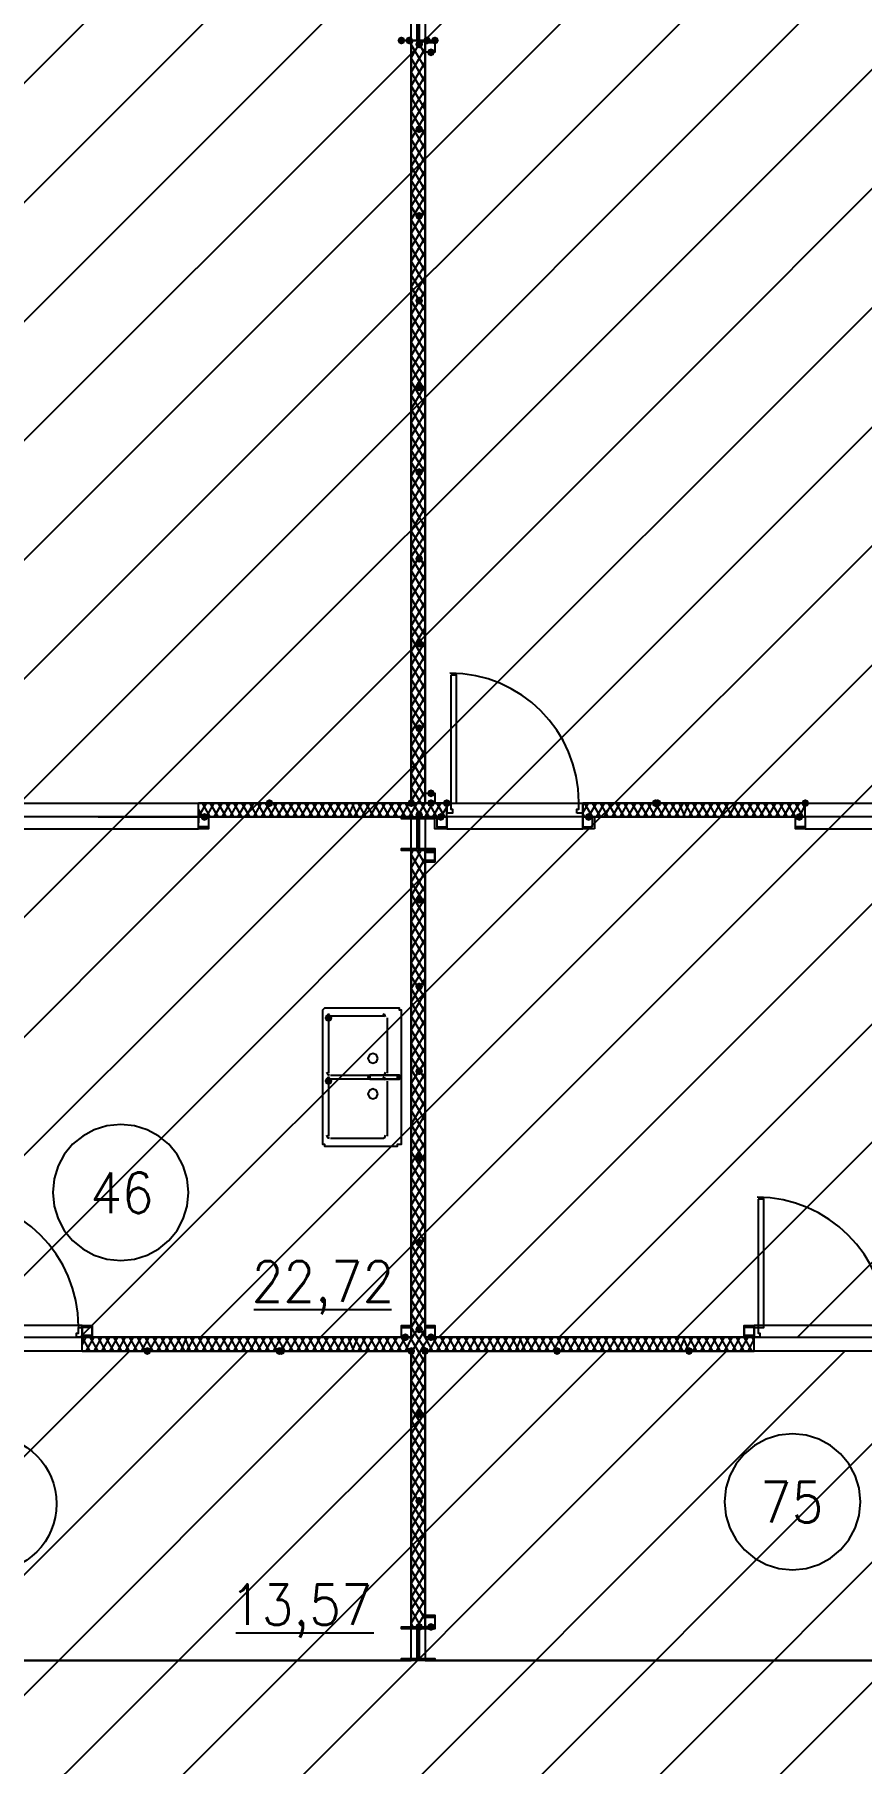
# Model space of a CAD drawing. Header units: millimetres. Extents: x 0 to 420, y 0 to 297.
# Drawn here: x 318.08 to 335.85, y 179.99 to 217.13 of the extents above; entities that cross this region are included whole.
import ezdxf

# ---------------------------------------------------------------- set-up
doc = ezdxf.new("R2010")
doc.units = ezdxf.units.MM
doc.layers.get('0').update_dxf_attribs({"linetype": 'CONTINUOUS'})
doc.styles.get("Standard").update_dxf_attribs({"font": 'STANDARD'})

msp = doc.modelspace()

# ---------------------------------------------------------------- hatches: boundary and pattern name
at = {"true_color": 0x000007}
for points in [[(326.051333, 217.000667), (326.026462, 216.940871), (325.966667, 216.916), (325.906871, 216.940871), (325.882, 217.000667), (325.906871, 217.060462), (325.966667, 217.085333), (326.026462, 217.060463)], [(326.220667, 217.000667), (326.195796, 216.940871), (326.136, 216.916), (326.076204, 216.940871), (326.051333, 217.000667), (326.076204, 217.060462), (326.136, 217.085333), (326.195796, 217.060463)], [(326.432333, 216.916), (326.407462, 216.856204), (326.347667, 216.831333), (326.287871, 216.856204), (326.263, 216.916), (326.287871, 216.975796), (326.347667, 217.000667), (326.407462, 216.975796)], [(326.601667, 217.000667), (326.576796, 216.940871), (326.517, 216.916), (326.457204, 216.940871), (326.432333, 217.000667), (326.457204, 217.060462), (326.517, 217.085333), (326.576796, 217.060463)], [(326.771, 217.000667), (326.746129, 216.940871), (326.686333, 216.916), (326.626537, 216.940871), (326.601667, 217.000667), (326.626537, 217.060462), (326.686333, 217.085333), (326.746129, 217.060463)], [(326.686333, 216.746667), (326.661462, 216.686871), (326.601667, 216.662), (326.541871, 216.686871), (326.517, 216.746667), (326.541871, 216.806462), (326.601667, 216.831333), (326.661462, 216.806463)], [(326.432333, 215.095667), (326.407462, 215.035871), (326.347667, 215.011), (326.287871, 215.035871), (326.263, 215.095667), (326.287871, 215.155462), (326.347667, 215.180333), (326.407462, 215.155463)], [(326.432333, 213.233), (326.407462, 213.173204), (326.347667, 213.148333), (326.287871, 213.173204), (326.263, 213.233), (326.287871, 213.292796), (326.347667, 213.317667), (326.407462, 213.292796)], [(326.432333, 211.412667), (326.407462, 211.352871), (326.347667, 211.328), (326.287871, 211.352871), (326.263, 211.412667), (326.287871, 211.472462), (326.347667, 211.497333), (326.407462, 211.472463)], [(326.432333, 209.55), (326.407462, 209.490204), (326.347667, 209.465333), (326.287871, 209.490204), (326.263, 209.55), (326.287871, 209.609796), (326.347667, 209.634667), (326.407462, 209.609796)], [(326.432333, 207.729667), (326.407462, 207.669871), (326.347667, 207.645), (326.287871, 207.669871), (326.263, 207.729667), (326.287871, 207.789462), (326.347667, 207.814333), (326.407462, 207.789463)], [(326.432333, 205.867), (326.407462, 205.807204), (326.347667, 205.782333), (326.287871, 205.807204), (326.263, 205.867), (326.287871, 205.926796), (326.347667, 205.951667), (326.407462, 205.926796)], [(326.432333, 204.046667), (326.407462, 203.986871), (326.347667, 203.962), (326.287871, 203.986871), (326.263, 204.046667), (326.287871, 204.106462), (326.347667, 204.131333), (326.407462, 204.106463)], [(326.432333, 202.226333), (326.407462, 202.166537), (326.347667, 202.141667), (326.287871, 202.166537), (326.263, 202.226333), (326.287871, 202.286129), (326.347667, 202.311), (326.407462, 202.286129)], [(326.686333, 200.829333), (326.661462, 200.769537), (326.601667, 200.744667), (326.541871, 200.769537), (326.517, 200.829333), (326.541871, 200.889129), (326.601667, 200.914), (326.661462, 200.889129)], [(326.686333, 200.617667), (326.661462, 200.557871), (326.601667, 200.533), (326.541871, 200.557871), (326.517, 200.617667), (326.541871, 200.677462), (326.601667, 200.702333), (326.661462, 200.677463)], [(321.818, 200.321333), (321.793129, 200.261537), (321.733333, 200.236667), (321.673537, 200.261537), (321.648667, 200.321333), (321.673537, 200.381129), (321.733333, 200.406), (321.793129, 200.381129)], [(326.432333, 200.363667), (326.407462, 200.303871), (326.347667, 200.279), (326.287871, 200.303871), (326.263, 200.363667), (326.287871, 200.423462), (326.347667, 200.448333), (326.407462, 200.423463)], [(326.898, 200.321333), (326.873129, 200.261537), (326.813333, 200.236667), (326.753537, 200.261537), (326.728667, 200.321333), (326.753537, 200.381129), (326.813333, 200.406), (326.873129, 200.381129)], [(330.073, 200.321333), (330.048129, 200.261537), (329.988333, 200.236667), (329.928538, 200.261537), (329.903667, 200.321333), (329.928537, 200.381129), (329.988333, 200.406), (330.048129, 200.381129)], [(334.602667, 200.321333), (334.577796, 200.261537), (334.518, 200.236667), (334.458204, 200.261537), (334.433333, 200.321333), (334.458204, 200.381129), (334.518, 200.406), (334.577796, 200.381129)], [(326.432333, 198.543333), (326.407462, 198.483537), (326.347667, 198.458667), (326.287871, 198.483537), (326.263, 198.543333), (326.287871, 198.603129), (326.347667, 198.628), (326.407462, 198.603129)], [(326.432333, 196.680667), (326.407462, 196.620871), (326.347667, 196.596), (326.287871, 196.620871), (326.263, 196.680667), (326.287871, 196.740462), (326.347667, 196.765333), (326.407462, 196.740463)], [(324.485, 196.003333), (324.460129, 195.943537), (324.400333, 195.918667), (324.340537, 195.943537), (324.315667, 196.003333), (324.340537, 196.063129), (324.400333, 196.088), (324.460129, 196.063129)], [(324.485, 194.648667), (324.460129, 194.588871), (324.400333, 194.564), (324.340537, 194.588871), (324.315667, 194.648667), (324.340537, 194.708462), (324.400333, 194.733333), (324.460129, 194.708463)], [(326.432333, 194.860333), (326.407462, 194.800537), (326.347667, 194.775667), (326.287871, 194.800537), (326.263, 194.860333), (326.287871, 194.920129), (326.347667, 194.945), (326.407462, 194.920129)], [(326.432333, 192.997667), (326.407462, 192.937871), (326.347667, 192.913), (326.287871, 192.937871), (326.263, 192.997667), (326.287871, 193.057462), (326.347667, 193.082333), (326.407462, 193.057463)], [(326.432333, 191.177333), (326.407462, 191.117537), (326.347667, 191.092667), (326.287871, 191.117537), (326.263, 191.177333), (326.287871, 191.237129), (326.347667, 191.262), (326.407462, 191.237129)], [(326.432333, 189.314667), (326.407462, 189.254871), (326.347667, 189.23), (326.287871, 189.254871), (326.263, 189.314667), (326.287871, 189.374462), (326.347667, 189.399333), (326.407462, 189.374463)], [(326.136, 189.145333), (326.111129, 189.085537), (326.051333, 189.060667), (325.991537, 189.085537), (325.966667, 189.145333), (325.991537, 189.205129), (326.051333, 189.23), (326.111129, 189.205129)], [(326.686333, 189.145333), (326.661462, 189.085537), (326.601667, 189.060667), (326.541871, 189.085537), (326.517, 189.145333), (326.541871, 189.205129), (326.601667, 189.23), (326.661462, 189.205129)], [(326.432333, 187.494333), (326.407462, 187.434537), (326.347667, 187.409667), (326.287871, 187.434537), (326.263, 187.494333), (326.287871, 187.554129), (326.347667, 187.579), (326.407462, 187.554129)], [(326.432333, 185.631667), (326.407462, 185.571871), (326.347667, 185.547), (326.287871, 185.571871), (326.263, 185.631667), (326.287871, 185.691462), (326.347667, 185.716333), (326.407462, 185.691463)], [(326.432333, 182.922333), (326.407462, 182.862537), (326.347667, 182.837667), (326.287871, 182.862537), (326.263, 182.922333), (326.287871, 182.982129), (326.347667, 183.007), (326.407462, 182.982129)], [(326.686333, 182.922333), (326.661462, 182.862537), (326.601667, 182.837667), (326.541871, 182.862537), (326.517, 182.922333), (326.541871, 182.982129), (326.601667, 183.007), (326.661462, 182.982129)]]:
    msp.add_hatch(color=0, dxfattribs=at).paths.add_polyline_path(points, flags=0)
h = msp.add_hatch(color=0, dxfattribs=at)
h.paths.add_polyline_path([(321.606333, 200.617667), (326.178333, 200.617667)], flags=0)
h.paths.add_polyline_path([(326.178333, 200.617667), (321.606333, 200.617667)], flags=0)
at = {"true_color": 0x0000fe}
for points in [[(323.215, 200.617667), (323.190129, 200.557871), (323.130333, 200.533), (323.070538, 200.557871), (323.045667, 200.617667), (323.070537, 200.677462), (323.130333, 200.702333), (323.190129, 200.677463)], [(326.263, 200.617667), (326.238129, 200.557871), (326.178333, 200.533), (326.118538, 200.557871), (326.093667, 200.617667), (326.118537, 200.677462), (326.178333, 200.702333), (326.238129, 200.677463)], [(326.263, 200.617667), (326.238129, 200.557871), (326.178333, 200.533), (326.118538, 200.557871), (326.093667, 200.617667), (326.118537, 200.677462), (326.178333, 200.702333), (326.238129, 200.677463)], [(326.263, 200.617667), (326.238129, 200.557871), (326.178333, 200.533), (326.118538, 200.557871), (326.093667, 200.617667), (326.118537, 200.677462), (326.178333, 200.702333), (326.238129, 200.677463)], [(327.025, 200.617667), (327.000129, 200.557871), (326.940333, 200.533), (326.880538, 200.557871), (326.855667, 200.617667), (326.880537, 200.677462), (326.940333, 200.702333), (327.000129, 200.677463)], [(331.512333, 200.617667), (331.487462, 200.557871), (331.427667, 200.533), (331.367871, 200.557871), (331.343, 200.617667), (331.367871, 200.677462), (331.427667, 200.702333), (331.487462, 200.677463)], [(331.554667, 200.617667), (331.529796, 200.557871), (331.47, 200.533), (331.410204, 200.557871), (331.385333, 200.617667), (331.410204, 200.677462), (331.47, 200.702333), (331.529796, 200.677463)], [(334.729667, 200.617667), (334.704796, 200.557871), (334.645, 200.533), (334.585204, 200.557871), (334.560333, 200.617667), (334.585204, 200.677462), (334.645, 200.702333), (334.704796, 200.677463)], [(320.590333, 188.849), (320.565462, 188.789204), (320.505667, 188.764333), (320.445871, 188.789204), (320.421, 188.849), (320.445871, 188.908796), (320.505667, 188.933667), (320.565462, 188.908796)], [(323.426667, 188.849), (323.401796, 188.789204), (323.342, 188.764333), (323.282204, 188.789204), (323.257333, 188.849), (323.282204, 188.908796), (323.342, 188.933667), (323.401796, 188.908796)], [(323.469, 188.849), (323.444129, 188.789204), (323.384333, 188.764333), (323.324537, 188.789204), (323.299667, 188.849), (323.324537, 188.908796), (323.384333, 188.933667), (323.444129, 188.908796)], [(326.263, 188.849), (326.238129, 188.789204), (326.178333, 188.764333), (326.118538, 188.789204), (326.093667, 188.849), (326.118537, 188.908796), (326.178333, 188.933667), (326.238129, 188.908796)], [(326.559333, 188.849), (326.534462, 188.789204), (326.474667, 188.764333), (326.414871, 188.789204), (326.39, 188.849), (326.414871, 188.908796), (326.474667, 188.933667), (326.534462, 188.908796)], [(326.559333, 188.849), (326.534462, 188.789204), (326.474667, 188.764333), (326.414871, 188.789204), (326.39, 188.849), (326.414871, 188.908796), (326.474667, 188.933667), (326.534462, 188.908796)], [(329.395667, 188.849), (329.370796, 188.789204), (329.311, 188.764333), (329.251204, 188.789204), (329.226333, 188.849), (329.251204, 188.908796), (329.311, 188.933667), (329.370796, 188.908796)], [(329.395667, 188.849), (329.370796, 188.789204), (329.311, 188.764333), (329.251204, 188.789204), (329.226333, 188.849), (329.251204, 188.908796), (329.311, 188.933667), (329.370796, 188.908796)], [(332.232, 188.849), (332.207129, 188.789204), (332.147333, 188.764333), (332.087538, 188.789204), (332.062667, 188.849), (332.087537, 188.908796), (332.147333, 188.933667), (332.207129, 188.908796)]]:
    msp.add_hatch(color=0, dxfattribs=at).paths.add_polyline_path(points, flags=0)
at = {"true_color": 0x000007}
h = msp.add_hatch(color=0, dxfattribs=at)
h.paths.add_polyline_path([(326.178333, 200.617667), (326.940333, 200.617667)], flags=0)
h.paths.add_polyline_path([(326.940333, 200.617667), (326.178333, 200.617667)], flags=0)
h = msp.add_hatch(color=0, dxfattribs=at)
h.paths.add_polyline_path([(329.861333, 200.617667), (334.645, 200.617667)], flags=0)
h.paths.add_polyline_path([(334.645, 200.617667), (329.861333, 200.617667)], flags=0)
h = msp.add_hatch(color=0, dxfattribs=at)
h.paths.add_polyline_path([(319.108667, 188.849), (326.178333, 188.849)], flags=0)
h.paths.add_polyline_path([(326.178333, 188.849), (319.108667, 188.849)], flags=0)
h = msp.add_hatch(color=0, dxfattribs=at)
h.paths.add_polyline_path([(326.474667, 188.849), (333.544333, 188.849)], flags=0)
h.paths.add_polyline_path([(333.544333, 188.849), (326.474667, 188.849)], flags=0)

# ---------------------------------------------------------------- linework, layer by layer
at = {"color": 0, "true_color": 0x000006}
for points in [[(290.914667, 189.145333), (336.846334, 235.076999)], [(293.454667, 189.145333), (339.428667, 235.076999)], [(296.037, 189.145333), (341.968667, 235.076999)], [(298.577, 189.145333), (344.551, 235.076999)], [(301.159334, 189.145333), (347.091, 235.076999)], [(303.699334, 189.145333), (349.673334, 235.076999)], [(306.281667, 189.145333), (352.213334, 235.076999)], [(308.821667, 189.145333), (354.795667, 235.076999)], [(311.404, 189.145333), (357.335667, 235.076999)], [(313.944, 189.145333), (359.918, 235.076999)], [(316.526334, 189.145333), (362.458, 235.076999)], [(319.066334, 189.145333), (365.040334, 235.076999)], [(321.648667, 189.145333), (367.580334, 235.076999)], [(324.231, 189.145333), (370.162667, 235.076999)], [(326.771, 189.145333), (372.702667, 235.076999)], [(329.353334, 189.145333), (375.285, 235.076999)], [(331.893334, 189.145333), (377.825, 235.076999)], [(334.475667, 189.145333), (380.407333, 235.076999)]]:
    msp.add_lwpolyline(points, dxfattribs=at)
at = {"color": 0, "true_color": 0x000007}
for points in [[(309.075667, 200.617667), (326.178333, 200.617667), (326.178333, 235.077), (309.075667, 235.077)], [(343.577333, 200.617667), (343.577333, 235.077), (326.474667, 235.077), (326.474667, 200.617667)], [(326.686333, 217.000667), (325.966667, 217.000667), (326.305333, 217.000667), (326.305333, 217.678), (325.966667, 217.678), (325.966667, 217.720333), (326.686333, 217.720333), (326.686333, 217.678), (326.347667, 217.678), (326.347667, 217.000667)], [(326.686333, 216.746667), (326.474667, 216.746667), (326.474667, 216.958333), (326.686333, 216.958333), (326.686333, 216.746667), (326.474667, 216.746667), (326.474667, 217.000667), (326.686333, 217.000667)], [(327.025, 203.369333), (327.025, 200.617667), (327.152, 200.617667), (327.152, 203.369333)], [(321.606333, 200.617667), (326.178333, 200.617667)], [(326.178333, 200.617667), (321.606333, 200.617667)], [(321.606333, 200.617667), (326.178333, 200.617667), (321.606333, 200.617667), (326.178333, 200.617667)], [(326.178333, 200.617667), (326.940333, 200.617667)], [(326.940333, 200.617667), (326.178333, 200.617667)], [(326.940333, 200.617667), (326.178333, 200.617667)], [(326.940333, 200.617667), (326.178333, 200.617667)], [(326.686333, 200.617667), (326.474667, 200.617667), (326.474667, 200.829333), (326.686333, 200.829333), (326.686333, 200.617667), (326.474667, 200.617667), (326.474667, 200.829333), (326.686333, 200.829333)], [(326.940333, 200.406), (326.940333, 200.617667), (327.025, 200.617667), (327.025, 200.490667), (327.067333, 200.490667), (327.067333, 200.406)], [(326.940333, 200.617667), (326.940333, 200.406)], [(329.734333, 200.406), (329.734333, 200.490667), (329.776667, 200.490667), (329.776667, 200.617667), (329.861333, 200.617667), (329.861333, 200.406)], [(329.861333, 200.617667), (334.645, 200.617667)], [(334.645, 200.617667), (329.861333, 200.617667)], [(329.861333, 200.617667), (329.861333, 200.406)], [(329.861333, 200.617667), (334.645, 200.617667), (329.861333, 200.617667), (334.645, 200.617667)], [(326.178333, 189.145333), (326.178333, 200.321333), (309.075667, 200.321333), (309.075667, 189.145333)], [(326.686333, 199.601667), (325.966667, 199.601667), (325.966667, 199.644), (326.305333, 199.644), (326.305333, 200.279), (325.966667, 200.279), (325.966667, 200.321333), (326.686333, 200.321333), (326.686333, 200.279), (326.347667, 200.279), (326.347667, 199.644), (326.686333, 199.644)], [(326.474667, 200.321333), (326.474667, 189.145333), (343.577333, 189.145333), (343.577333, 200.321333)], [(326.940333, 200.067333), (326.686333, 200.067333), (326.686333, 200.321333), (326.940333, 200.321333)], [(326.940333, 200.109667), (326.940333, 200.321333), (326.728667, 200.321333), (326.728667, 200.109667)], [(330.115333, 200.067333), (329.861333, 200.067333), (329.861333, 200.321333), (330.115333, 200.321333)], [(330.073, 200.109667), (330.073, 200.321333), (329.861333, 200.321333), (329.861333, 200.109667)], [(334.433333, 200.321333), (334.645, 200.321333), (334.645, 200.109667), (334.433333, 200.109667), (334.433333, 200.321333), (334.645, 200.321333), (334.645, 200.067333), (334.433333, 200.067333)], [(326.686333, 199.347667), (326.474667, 199.347667), (326.474667, 199.601667), (326.686333, 199.601667)], [(326.686333, 199.39), (326.686333, 199.559333), (326.474667, 199.559333), (326.474667, 199.39)], [(324.273333, 196.130333), (324.273333, 193.336333), (324.273333, 193.294), (324.315667, 193.294), (324.315667, 193.251667), (325.882, 193.251667), (325.882, 193.294), (325.924333, 193.294), (325.966667, 193.294), (325.966667, 193.336333), (325.966667, 196.130333), (325.966667, 196.172667), (325.924333, 196.172667), (325.924333, 196.215), (325.882, 196.215), (324.315667, 196.215), (324.273333, 196.172667)], [(325.458667, 195.1355), (325.427673, 195.21034), (325.352833, 195.241333), (325.277993, 195.21034), (325.247, 195.1355), (325.277993, 195.06066), (325.352833, 195.029667), (325.427673, 195.06066)], [(325.289333, 194.775667), (325.289333, 194.733333), (325.247, 194.733333), (325.289333, 194.733333), (325.289333, 194.691), (325.882, 194.691), (325.882, 194.733333), (325.882, 194.775667)], [(325.628, 194.775667), (325.712667, 194.775667)], [(325.628, 194.691), (325.712667, 194.691)], [(325.712667, 194.775667), (325.882, 194.775667), (325.882, 194.733333), (325.882, 194.691), (325.712667, 194.691), (325.924333, 194.691), (325.924333, 194.775667)], [(325.458667, 194.3735), (325.427673, 194.44834), (325.352833, 194.479333), (325.277993, 194.44834), (325.247, 194.3735), (325.277993, 194.29866), (325.352833, 194.267667), (325.427673, 194.29866)], [(333.629, 192.108667), (333.629, 189.357), (333.756, 189.357), (333.756, 192.108667)], [(319.320333, 189.145333), (319.108667, 189.145333), (319.108667, 189.399333), (319.320333, 189.399333)], [(326.178333, 189.145333), (325.966667, 189.145333), (325.966667, 189.357), (326.178333, 189.357), (326.178333, 189.145333), (325.966667, 189.145333), (325.966667, 189.399333), (326.178333, 189.399333)], [(326.686333, 189.145333), (326.474667, 189.145333), (326.474667, 189.357), (326.686333, 189.357), (326.686333, 189.145333), (326.474667, 189.145333), (326.474667, 189.399333), (326.686333, 189.399333)], [(333.544333, 189.145333), (333.332667, 189.145333), (333.332667, 189.399333), (333.544333, 189.399333)], [(318.981667, 189.145333), (318.981667, 189.23), (319.024, 189.23), (319.024, 189.357), (319.108667, 189.357), (319.108667, 189.145333)], [(319.320333, 189.187667), (319.320333, 189.357), (319.108667, 189.357), (319.108667, 189.187667)], [(333.544333, 189.187667), (333.544333, 189.357), (333.332667, 189.357), (333.332667, 189.187667)], [(333.544333, 189.145333), (333.544333, 189.357), (333.629, 189.357), (333.629, 189.23), (333.671333, 189.23), (333.671333, 189.145333)], [(319.108667, 188.849), (326.178333, 188.849)], [(326.178333, 188.849), (319.108667, 188.849)], [(319.108667, 188.849), (326.178333, 188.849), (319.108667, 188.849), (326.178333, 188.849)], [(326.474667, 188.849), (333.544333, 188.849)], [(333.544333, 188.849), (326.474667, 188.849)], [(333.544333, 188.849), (326.474667, 188.849)], [(333.544333, 188.849), (326.474667, 188.849)], [(326.686333, 182.922333), (326.474667, 182.922333), (326.474667, 183.134), (326.686333, 183.134), (326.686333, 182.922333), (326.474667, 182.922333), (326.474667, 183.176333), (326.686333, 183.176333)], [(326.686333, 182.202667), (325.966667, 182.202667), (325.966667, 182.245), (326.305333, 182.245), (326.305333, 182.88), (325.966667, 182.88), (325.966667, 182.922333), (326.686333, 182.922333), (326.686333, 182.88), (326.347667, 182.88), (326.347667, 182.245), (326.686333, 182.245)]]:
    msp.add_lwpolyline(points, close=True, dxfattribs=at)
for points in [[(326.347667, 217.000667), (326.347667, 217.720333)], [(326.178333, 216.916), (326.220667, 217.000667)], [(326.178333, 216.619667), (326.39, 217.000667)], [(326.474667, 200.617667), (326.474667, 217.000667), (326.178333, 217.000667), (326.178333, 200.617667)], [(326.474667, 216.408), (326.178333, 216.916)], [(326.474667, 216.704333), (326.305333, 217.000667)], [(326.601667, 216.958333), (326.601667, 217.000667)], [(326.178333, 216.323333), (326.474667, 216.831333)], [(326.474667, 216.111667), (326.178333, 216.619667)], [(326.178333, 216.027), (326.474667, 216.535)], [(326.474667, 215.815333), (326.178333, 216.323333)], [(326.178333, 215.730667), (326.474667, 216.238667)], [(326.474667, 215.519), (326.178333, 216.027)], [(326.178333, 215.476667), (326.474667, 215.942333)], [(326.474667, 215.265), (326.178333, 215.773)], [(326.178333, 215.180333), (326.474667, 215.688333)], [(326.474667, 214.968667), (326.178333, 215.476667)], [(326.178333, 214.884), (326.474667, 215.392)], [(326.474667, 214.672333), (326.178333, 215.180333)], [(326.178333, 214.587667), (326.474667, 215.095667)], [(326.474667, 214.376), (326.178333, 214.884)], [(326.178333, 214.291333), (326.474667, 214.799333)], [(326.474667, 214.079667), (326.178333, 214.587667)], [(326.178333, 213.995), (326.474667, 214.503)], [(326.474667, 213.783333), (326.178333, 214.291333)], [(326.178333, 213.698667), (326.474667, 214.206667)], [(326.474667, 213.529333), (326.178333, 213.995)], [(326.178333, 213.444667), (326.474667, 213.910333)], [(326.474667, 213.233), (326.178333, 213.741)], [(326.178333, 213.148333), (326.474667, 213.656333)], [(326.474667, 212.936667), (326.178333, 213.444667)], [(326.178333, 212.852), (326.474667, 213.36)], [(326.474667, 212.640333), (326.178333, 213.148333)], [(326.178333, 212.555667), (326.474667, 213.063667)], [(326.474667, 212.344), (326.178333, 212.852)], [(326.178333, 212.259333), (326.474667, 212.767333)], [(326.474667, 212.047667), (326.178333, 212.555667)], [(326.178333, 211.963), (326.474667, 212.471)], [(326.474667, 211.751333), (326.178333, 212.259333)], [(326.178333, 211.709), (326.474667, 212.174667)], [(326.474667, 211.497333), (326.178333, 211.963)], [(326.178333, 211.412667), (326.474667, 211.920667)], [(326.474667, 211.201), (326.178333, 211.709)], [(326.178333, 211.116333), (326.474667, 211.624333)], [(326.474667, 210.904667), (326.178333, 211.412667)], [(326.178333, 210.82), (326.474667, 211.328)], [(326.474667, 210.608333), (326.178333, 211.116333)], [(326.178333, 210.523667), (326.474667, 211.031667)], [(326.474667, 210.312), (326.178333, 210.82)], [(326.178333, 210.227333), (326.474667, 210.735333)], [(326.474667, 210.015667), (326.178333, 210.523667)], [(326.178333, 209.931), (326.474667, 210.439)], [(326.474667, 209.761667), (326.178333, 210.227333)], [(326.178333, 209.677), (326.474667, 210.142667)], [(326.474667, 209.465333), (326.178333, 209.973333)], [(326.178333, 209.380667), (326.474667, 209.888667)], [(326.474667, 209.169), (326.178333, 209.677)], [(326.178333, 209.084333), (326.474667, 209.592333)], [(326.474667, 208.872667), (326.178333, 209.380667)], [(326.178333, 208.788), (326.474667, 209.296)], [(326.474667, 208.576333), (326.178333, 209.084333)], [(326.178333, 208.491667), (326.474667, 208.999667)], [(326.474667, 208.28), (326.178333, 208.788)], [(326.178333, 208.195333), (326.474667, 208.703333)], [(326.474667, 207.983667), (326.178333, 208.491667)], [(326.178333, 207.941333), (326.474667, 208.407)], [(326.474667, 207.729667), (326.178333, 208.195333)], [(326.178333, 207.645), (326.474667, 208.153)], [(326.474667, 207.433333), (326.178333, 207.941333)], [(326.178333, 207.348667), (326.474667, 207.856667)], [(326.474667, 207.137), (326.178333, 207.645)], [(326.178333, 207.052333), (326.474667, 207.560333)], [(326.474667, 206.840667), (326.178333, 207.348667)], [(326.178333, 206.756), (326.474667, 207.264)], [(326.474667, 206.544333), (326.178333, 207.052333)], [(326.178333, 206.459667), (326.474667, 206.967667)], [(326.474667, 206.248), (326.178333, 206.756)], [(326.178333, 206.163333), (326.474667, 206.671333)], [(326.474667, 205.994), (326.178333, 206.459667)], [(326.178333, 205.909333), (326.474667, 206.375)], [(326.474667, 205.697667), (326.178333, 206.205667)], [(326.178333, 205.613), (326.474667, 206.121)], [(326.474667, 205.401333), (326.178333, 205.909333)], [(326.178333, 205.316667), (326.474667, 205.824667)], [(326.474667, 205.105), (326.178333, 205.613)], [(326.178333, 205.020333), (326.474667, 205.528333)], [(326.474667, 204.808667), (326.178333, 205.316667)], [(326.178333, 204.724), (326.474667, 205.232)], [(326.474667, 204.512333), (326.178333, 205.020333)], [(326.178333, 204.427667), (326.474667, 204.935667)], [(326.474667, 204.216), (326.178333, 204.724)], [(326.178333, 204.173667), (326.474667, 204.639333)], [(326.474667, 203.962), (326.178333, 204.427667)], [(326.178333, 203.877333), (326.474667, 204.385333)], [(326.474667, 203.665667), (326.178333, 204.173667)], [(326.178333, 203.581), (326.474667, 204.089)], [(326.474667, 203.369333), (326.178333, 203.877333)], [(326.178333, 203.284667), (326.474667, 203.792667)], [(326.474667, 203.073), (326.178333, 203.581)], [(326.178333, 202.988333), (326.474667, 203.496333)], [(326.474667, 202.776667), (326.178333, 203.284667)], [(326.178333, 202.692), (326.474667, 203.2)], [(329.776667, 200.638833), (329.762351, 200.922342), (329.720333, 201.19766), (329.652007, 201.463395), (329.558766, 201.718151), (329.442004, 201.960537), (329.303114, 202.189157), (329.143491, 202.402619), (328.964528, 202.599528), (328.767619, 202.778491), (328.554157, 202.938114), (328.325537, 203.077004), (328.083151, 203.193766), (327.828395, 203.287007), (327.56266, 203.355333), (327.287342, 203.397351), (327.003833, 203.411667)], [(326.474667, 202.480333), (326.178333, 202.988333)], [(326.178333, 202.395667), (326.474667, 202.903667)], [(326.474667, 202.226333), (326.178333, 202.692)], [(326.178333, 202.141667), (326.474667, 202.607333)], [(326.474667, 201.93), (326.178333, 202.438)], [(326.178333, 201.845333), (326.474667, 202.353333)], [(326.474667, 201.633667), (326.178333, 202.141667)], [(326.178333, 201.549), (326.474667, 202.057)], [(326.474667, 201.337333), (326.178333, 201.845333)], [(326.178333, 201.252667), (326.474667, 201.760667)], [(326.474667, 201.041), (326.178333, 201.549)], [(326.178333, 200.956333), (326.474667, 201.464333)], [(326.474667, 200.744667), (326.178333, 201.252667)], [(326.178333, 200.66), (326.474667, 201.168)], [(326.39, 200.617667), (326.178333, 200.956333)], [(321.606333, 200.575333), (321.606333, 200.617667)], [(321.606333, 200.321333), (321.775667, 200.617667)], [(321.606333, 200.617667), (326.178333, 200.617667), (321.606333, 200.617667), (326.178333, 200.617667)], [(321.606333, 200.321333), (321.606333, 200.617667)], [(321.606333, 200.321333), (321.606333, 200.617667)], [(326.178333, 200.617667), (321.606333, 200.617667)], [(321.860333, 200.321333), (321.691, 200.617667)], [(321.775667, 200.321333), (321.945, 200.617667)], [(322.029667, 200.321333), (321.860333, 200.617667)], [(321.945, 200.321333), (322.114333, 200.617667)], [(322.199, 200.321333), (322.029667, 200.617667)], [(322.114333, 200.321333), (322.283667, 200.617667)], [(322.368333, 200.321333), (322.199, 200.617667)], [(322.283667, 200.321333), (322.453, 200.617667)], [(322.537667, 200.321333), (322.368333, 200.617667)], [(322.453, 200.321333), (322.622333, 200.617667)], [(322.707, 200.321333), (322.537667, 200.617667)], [(322.622333, 200.321333), (322.791667, 200.617667)], [(322.876333, 200.321333), (322.707, 200.617667)], [(322.791667, 200.321333), (322.961, 200.617667)], [(323.045667, 200.321333), (322.876333, 200.617667)], [(322.961, 200.321333), (323.130333, 200.617667)], [(323.215, 200.321333), (323.045667, 200.617667)], [(323.130333, 200.321333), (323.299667, 200.617667)], [(323.384333, 200.321333), (323.215, 200.617667)], [(323.299667, 200.321333), (323.469, 200.617667)], [(323.553667, 200.321333), (323.384333, 200.617667)], [(323.469, 200.321333), (323.638333, 200.617667)], [(323.723, 200.321333), (323.553667, 200.617667)], [(323.638333, 200.321333), (323.807667, 200.617667)], [(323.892333, 200.321333), (323.723, 200.617667)], [(323.807667, 200.321333), (323.977, 200.617667)], [(324.061667, 200.321333), (323.892333, 200.617667)], [(323.977, 200.321333), (324.146333, 200.617667)], [(324.231, 200.321333), (324.061667, 200.617667)], [(324.146333, 200.321333), (324.315667, 200.617667)], [(324.400333, 200.321333), (324.231, 200.617667)], [(324.315667, 200.321333), (324.485, 200.617667)], [(324.569667, 200.321333), (324.400333, 200.617667)], [(324.485, 200.321333), (324.654333, 200.617667)], [(324.739, 200.321333), (324.569667, 200.617667)], [(324.654333, 200.321333), (324.823667, 200.617667)], [(324.908333, 200.321333), (324.739, 200.617667)], [(324.823667, 200.321333), (324.950667, 200.617667)], [(325.035333, 200.321333), (324.908333, 200.617667)], [(324.950667, 200.321333), (325.12, 200.617667)], [(325.204667, 200.321333), (325.035333, 200.617667)], [(325.12, 200.321333), (325.289333, 200.617667)], [(325.374, 200.321333), (325.204667, 200.617667)], [(325.289333, 200.321333), (325.458667, 200.617667)], [(325.543333, 200.321333), (325.374, 200.617667)], [(325.458667, 200.321333), (325.628, 200.617667)], [(325.712667, 200.321333), (325.543333, 200.617667)], [(325.628, 200.321333), (325.797333, 200.617667)], [(325.882, 200.321333), (325.712667, 200.617667)], [(325.797333, 200.321333), (325.966667, 200.617667)], [(326.051333, 200.321333), (325.882, 200.617667)], [(325.966667, 200.321333), (326.136, 200.617667)], [(326.220667, 200.321333), (326.051333, 200.617667)], [(326.136, 200.321333), (326.305333, 200.617667)], [(326.220667, 200.617667), (326.178333, 200.66)], [(326.940333, 200.617667), (326.178333, 200.617667), (326.940333, 200.617667), (326.178333, 200.617667)], [(326.39, 200.321333), (326.220667, 200.617667)], [(326.305333, 200.617667), (326.474667, 200.871667)], [(326.305333, 200.321333), (326.474667, 200.617667)], [(326.559333, 200.321333), (326.39, 200.617667)], [(326.474667, 200.321333), (326.644, 200.617667)], [(326.940333, 200.617667), (326.474667, 200.617667)], [(326.728667, 200.321333), (326.559333, 200.617667)], [(326.644, 200.321333), (326.813333, 200.617667)], [(326.898, 200.321333), (326.728667, 200.617667)], [(326.940333, 200.533), (326.898, 200.617667)], [(326.940333, 200.321333), (326.940333, 200.406), (326.940333, 200.617667)], [(329.861333, 200.406), (329.988333, 200.617667)], [(329.861333, 200.617667), (334.645, 200.617667), (329.861333, 200.617667), (334.645, 200.617667)], [(329.861333, 200.321333), (329.861333, 200.406), (329.861333, 200.617667)], [(334.645, 200.617667), (329.861333, 200.617667)], [(330.073, 200.321333), (329.903667, 200.617667)], [(329.988333, 200.321333), (330.157667, 200.617667)], [(330.242333, 200.321333), (330.073, 200.617667)], [(330.157667, 200.321333), (330.327, 200.617667)], [(330.411667, 200.321333), (330.242333, 200.617667)], [(330.327, 200.321333), (330.496333, 200.617667)], [(330.581, 200.321333), (330.411667, 200.617667)], [(330.496333, 200.321333), (330.665667, 200.617667)], [(330.750333, 200.321333), (330.581, 200.617667)], [(330.665667, 200.321333), (330.835, 200.617667)], [(330.919667, 200.321333), (330.750333, 200.617667)], [(330.835, 200.321333), (331.004333, 200.617667)], [(331.089, 200.321333), (330.919667, 200.617667)], [(331.004333, 200.321333), (331.173667, 200.617667)], [(331.258333, 200.321333), (331.089, 200.617667)], [(331.173667, 200.321333), (331.343, 200.617667)], [(331.427667, 200.321333), (331.258333, 200.617667)], [(331.343, 200.321333), (331.512333, 200.617667)], [(331.597, 200.321333), (331.427667, 200.617667)], [(331.512333, 200.321333), (331.681667, 200.617667)], [(331.766333, 200.321333), (331.597, 200.617667)], [(331.681667, 200.321333), (331.851, 200.617667)], [(331.935667, 200.321333), (331.766333, 200.617667)], [(331.851, 200.321333), (332.020333, 200.617667)], [(332.062667, 200.321333), (331.935667, 200.617667)], [(332.020333, 200.321333), (332.147333, 200.617667)], [(332.232, 200.321333), (332.062667, 200.617667)], [(332.147333, 200.321333), (332.316667, 200.617667)], [(332.401333, 200.321333), (332.232, 200.617667)], [(332.316667, 200.321333), (332.486, 200.617667)], [(332.570667, 200.321333), (332.401333, 200.617667)], [(332.486, 200.321333), (332.655333, 200.617667)], [(332.74, 200.321333), (332.570667, 200.617667)], [(332.655333, 200.321333), (332.824667, 200.617667)], [(332.909333, 200.321333), (332.74, 200.617667)], [(332.824667, 200.321333), (332.994, 200.617667)], [(333.078667, 200.321333), (332.909333, 200.617667)], [(332.994, 200.321333), (333.163333, 200.617667)], [(333.248, 200.321333), (333.078667, 200.617667)], [(333.163333, 200.321333), (333.332667, 200.617667)], [(333.417333, 200.321333), (333.248, 200.617667)], [(333.332667, 200.321333), (333.502, 200.617667)], [(333.586667, 200.321333), (333.417333, 200.617667)], [(333.502, 200.321333), (333.671333, 200.617667)], [(333.756, 200.321333), (333.586667, 200.617667)], [(333.671333, 200.321333), (333.840667, 200.617667)], [(333.925333, 200.321333), (333.756, 200.617667)], [(333.840667, 200.321333), (334.01, 200.617667)], [(334.094667, 200.321333), (333.925333, 200.617667)], [(334.01, 200.321333), (334.179333, 200.617667)], [(334.264, 200.321333), (334.094667, 200.617667)], [(334.179333, 200.321333), (334.348667, 200.617667)], [(334.433333, 200.321333), (334.264, 200.617667)], [(334.348667, 200.321333), (334.518, 200.617667)], [(334.602667, 200.321333), (334.433333, 200.617667)], [(334.518, 200.321333), (334.645, 200.575333)], [(334.645, 200.490667), (334.602667, 200.617667)], [(334.645, 200.321333), (334.645, 200.617667)], [(334.645, 200.321333), (334.645, 200.617667)], [(319.447333, 200.321333), (317.246, 200.321333), (317.246, 200.194333)], [(317.246, 200.194333), (317.246, 200.067333), (319.447333, 200.067333)], [(319.447333, 200.321333), (321.606333, 200.321333), (321.818, 200.321333), (321.818, 200.109667), (321.606333, 200.109667), (321.606333, 200.321333), (321.818, 200.321333), (321.818, 200.067333), (321.606333, 200.067333), (321.606333, 200.321333), (321.606333, 200.194333)], [(319.447333, 200.067333), (321.606333, 200.067333), (321.606333, 200.194333)], [(321.691, 200.321333), (321.606333, 200.490667)], [(321.606333, 200.321333), (326.940333, 200.321333)], [(325.966667, 200.279), (325.966667, 200.321333)], [(326.136, 200.279), (326.136, 200.321333)], [(326.347667, 199.601667), (326.347667, 200.321333)], [(326.517, 200.279), (326.517, 200.321333)], [(326.686333, 200.279), (326.686333, 200.321333)], [(326.813333, 200.321333), (326.940333, 200.533)], [(326.940333, 200.321333), (326.940333, 200.406)], [(328.422, 200.321333), (326.940333, 200.321333), (326.940333, 200.194333)], [(326.940333, 200.194333), (326.940333, 200.067333), (328.422, 200.067333)], [(329.861333, 200.194333), (329.861333, 200.321333), (328.422, 200.321333)], [(328.422, 200.067333), (329.861333, 200.067333), (329.861333, 200.194333)], [(329.903667, 200.321333), (329.861333, 200.406)], [(329.861333, 200.321333), (329.861333, 200.406)], [(329.861333, 200.321333), (334.645, 200.321333)], [(336.804, 200.321333), (334.645, 200.321333), (334.645, 200.194333)], [(334.645, 200.194333), (334.645, 200.067333), (336.804, 200.067333)], [(321.733333, 200.109667), (321.733333, 200.067333)], [(326.813333, 200.067333), (326.813333, 200.109667)], [(329.988333, 200.067333), (329.988333, 200.109667)], [(334.518, 200.109667), (334.518, 200.067333)], [(325.966667, 199.601667), (325.966667, 199.644)], [(326.136, 199.601667), (326.136, 199.644)], [(326.178333, 199.517), (326.220667, 199.601667)], [(326.178333, 199.220667), (326.39, 199.601667)], [(326.474667, 189.145333), (326.474667, 199.601667), (326.178333, 199.601667), (326.178333, 189.145333)], [(326.474667, 199.009), (326.178333, 199.517)], [(326.178333, 198.924333), (326.474667, 199.432333)], [(326.474667, 199.305333), (326.305333, 199.601667)], [(326.517, 199.601667), (326.517, 199.644)], [(326.601667, 199.559333), (326.601667, 199.601667)], [(326.686333, 199.601667), (326.686333, 199.644)], [(326.474667, 198.712667), (326.178333, 199.220667)], [(326.178333, 198.628), (326.474667, 199.136)], [(326.601667, 199.347667), (326.601667, 199.39)], [(326.474667, 198.458667), (326.178333, 198.924333)], [(326.178333, 198.374), (326.474667, 198.839667)], [(326.474667, 198.162333), (326.178333, 198.670333)], [(326.178333, 198.077667), (326.474667, 198.585667)], [(326.474667, 197.866), (326.178333, 198.374)], [(326.178333, 197.781333), (326.474667, 198.289333)], [(326.474667, 197.569667), (326.178333, 198.077667)], [(326.178333, 197.485), (326.474667, 197.993)], [(326.474667, 197.273333), (326.178333, 197.781333)], [(326.178333, 197.188667), (326.474667, 197.696667)], [(326.474667, 196.977), (326.178333, 197.485)], [(326.178333, 196.892333), (326.474667, 197.400333)], [(326.474667, 196.680667), (326.178333, 197.188667)], [(326.178333, 196.638333), (326.474667, 197.104)], [(326.474667, 196.426667), (326.178333, 196.892333)], [(326.178333, 196.342), (326.474667, 196.85)], [(326.474667, 196.130333), (326.178333, 196.638333)], [(326.178333, 196.045667), (326.474667, 196.553667)], [(324.4215, 196.088), (324.376606, 196.069394), (324.358, 196.0245)], [(325.628, 196.0245), (325.609395, 196.069394), (325.5645, 196.088)], [(326.474667, 195.834), (326.178333, 196.342)], [(326.178333, 195.749333), (326.474667, 196.257333)], [(324.400333, 196.003333), (324.400333, 194.818)], [(325.585667, 196.045667), (324.442667, 196.045667)], [(325.670333, 194.818), (325.670333, 196.003333)], [(326.474667, 195.537667), (326.178333, 196.045667)], [(326.178333, 195.453), (326.474667, 195.961)], [(326.474667, 195.241333), (326.178333, 195.749333)], [(326.178333, 195.156667), (326.474667, 195.664667)], [(326.474667, 194.945), (326.178333, 195.453)], [(326.178333, 194.860333), (326.474667, 195.368333)], [(326.474667, 194.691), (326.178333, 195.156667)], [(326.178333, 194.606333), (326.474667, 195.072)], [(324.358, 194.839167), (324.376606, 194.794272), (324.4215, 194.775667)], [(324.4215, 194.733333), (324.376606, 194.714728), (324.358, 194.669833)], [(324.400333, 194.648667), (324.400333, 193.463333)], [(324.442667, 194.775667), (325.585667, 194.775667)], [(325.585667, 194.691), (324.442667, 194.691)], [(325.5645, 194.775667), (325.609395, 194.794272), (325.628, 194.839167)], [(325.628, 194.669833), (325.609395, 194.714728), (325.5645, 194.733333)], [(325.670333, 193.463333), (325.670333, 194.648667)], [(326.474667, 194.394667), (326.178333, 194.902667)], [(326.178333, 194.31), (326.474667, 194.818)], [(326.474667, 194.098333), (326.178333, 194.606333)], [(326.178333, 194.013667), (326.474667, 194.521667)], [(326.474667, 193.802), (326.178333, 194.31)], [(326.178333, 193.717333), (326.474667, 194.225333)], [(326.474667, 193.505667), (326.178333, 194.013667)], [(326.178333, 193.421), (326.474667, 193.929)], [(321.394667, 192.256833), (321.364995, 192.551177), (321.279894, 192.825329), (321.145238, 193.073416), (320.966899, 193.289566), (320.750749, 193.467905), (320.502662, 193.602561), (320.22851, 193.687661), (319.934167, 193.717333), (319.639823, 193.687661), (319.365671, 193.602561), (319.117584, 193.467905), (318.901434, 193.289566), (318.723095, 193.073416), (318.588439, 192.825329), (318.503339, 192.551177), (318.473667, 192.256833)], [(324.358, 193.4845), (324.376606, 193.439605), (324.4215, 193.421)], [(325.5645, 193.421), (325.609395, 193.439605), (325.628, 193.4845)], [(326.474667, 193.209333), (326.178333, 193.717333)], [(326.178333, 193.124667), (326.474667, 193.632667)], [(324.442667, 193.421), (325.585667, 193.421)], [(326.474667, 192.913), (326.178333, 193.421)], [(326.178333, 192.870667), (326.474667, 193.336333)], [(326.474667, 192.659), (326.178333, 193.124667)], [(326.178333, 192.574333), (326.474667, 193.082333)], [(326.474667, 192.362667), (326.178333, 192.870667)], [(326.178333, 192.278), (326.474667, 192.786)], [(326.474667, 192.066333), (326.178333, 192.574333)], [(326.178333, 191.981667), (326.474667, 192.489667)], [(319.024, 189.378167), (319.009684, 189.661675), (318.967666, 189.936994), (318.89934, 190.202728), (318.806099, 190.457485), (318.689337, 190.69987), (318.550448, 190.928491), (318.390824, 191.141952), (318.211861, 191.338861), (318.014952, 191.517824), (317.801491, 191.677448), (317.57287, 191.816337), (317.330485, 191.933099), (317.075728, 192.02634), (316.809994, 192.094666), (316.534675, 192.136684), (316.251167, 192.151)], [(318.473667, 192.256833), (318.503339, 191.96249), (318.588439, 191.688338), (318.723095, 191.440251), (318.901434, 191.224101), (319.117584, 191.045762), (319.365671, 190.911106), (319.639823, 190.826005), (319.934167, 190.796333), (320.22851, 190.826005), (320.502662, 190.911106), (320.750749, 191.045762), (320.966899, 191.224101), (321.145238, 191.440251), (321.279894, 191.688338), (321.364995, 191.96249), (321.394667, 192.256833)], [(326.474667, 191.77), (326.178333, 192.278)], [(326.178333, 191.685333), (326.474667, 192.193333)], [(336.380667, 189.378167), (336.366351, 189.661675), (336.324333, 189.936994), (336.256007, 190.202728), (336.162766, 190.457485), (336.046004, 190.69987), (335.907114, 190.928491), (335.747491, 191.141952), (335.568528, 191.338861), (335.371619, 191.517824), (335.158157, 191.677448), (334.929537, 191.816337), (334.687151, 191.933099), (334.432395, 192.02634), (334.16666, 192.094666), (333.891342, 192.136684), (333.607833, 192.151)], [(326.474667, 191.473667), (326.178333, 191.981667)], [(326.178333, 191.389), (326.474667, 191.897)], [(326.474667, 191.177333), (326.178333, 191.685333)], [(326.178333, 191.092667), (326.474667, 191.600667)], [(326.474667, 190.923333), (326.178333, 191.389)], [(326.178333, 190.838667), (326.474667, 191.304333)], [(326.474667, 190.627), (326.178333, 191.135)], [(326.178333, 190.542333), (326.474667, 191.050333)], [(326.474667, 190.330667), (326.178333, 190.838667)], [(326.178333, 190.246), (326.474667, 190.754)], [(326.474667, 190.034333), (326.178333, 190.542333)], [(326.178333, 189.949667), (326.474667, 190.457667)], [(326.474667, 189.738), (326.178333, 190.246)], [(326.178333, 189.653333), (326.474667, 190.161333)], [(326.474667, 189.441667), (326.178333, 189.949667)], [(326.178333, 189.357), (326.474667, 189.865)], [(319.108667, 189.272333), (319.108667, 189.399333), (317.627, 189.399333)], [(319.193333, 189.357), (319.193333, 189.399333)], [(322.791667, 189.738), (325.755, 189.738)], [(326.051333, 189.357), (326.051333, 189.399333)], [(326.474667, 189.145333), (326.178333, 189.653333)], [(326.178333, 189.103), (326.474667, 189.568667)], [(326.601667, 189.357), (326.601667, 189.399333)], [(333.459667, 189.357), (333.459667, 189.399333)], [(335.026, 189.399333), (333.544333, 189.399333), (333.544333, 189.272333)], [(336.507667, 189.272333), (336.507667, 189.399333), (335.026, 189.399333)], [(317.627, 189.145333), (319.108667, 189.145333), (319.108667, 189.272333)], [(319.108667, 188.976), (319.193333, 189.145333)], [(319.278, 188.849), (319.108667, 189.145333)], [(319.108667, 188.849), (319.108667, 189.145333)], [(319.108667, 188.849), (319.108667, 189.145333)], [(326.178333, 189.145333), (319.108667, 189.145333)], [(319.193333, 189.145333), (319.193333, 189.187667)], [(319.193333, 188.849), (319.362667, 189.145333)], [(319.447333, 188.849), (319.278, 189.145333)], [(319.362667, 188.849), (319.532, 189.145333)], [(319.616667, 188.849), (319.447333, 189.145333)], [(319.532, 188.849), (319.701333, 189.145333)], [(319.786, 188.849), (319.616667, 189.145333)], [(319.701333, 188.849), (319.870667, 189.145333)], [(319.955333, 188.849), (319.786, 189.145333)], [(319.870667, 188.849), (320.04, 189.145333)], [(320.124667, 188.849), (319.955333, 189.145333)], [(320.04, 188.849), (320.209333, 189.145333)], [(320.294, 188.849), (320.124667, 189.145333)], [(320.209333, 188.849), (320.378667, 189.145333)], [(320.463333, 188.849), (320.294, 189.145333)], [(320.378667, 188.849), (320.548, 189.145333)], [(320.632667, 188.849), (320.463333, 189.145333)], [(320.548, 188.849), (320.717333, 189.145333)], [(320.802, 188.849), (320.632667, 189.145333)], [(320.717333, 188.849), (320.886667, 189.145333)], [(320.971333, 188.849), (320.802, 189.145333)], [(320.886667, 188.849), (321.056, 189.145333)], [(321.140667, 188.849), (320.971333, 189.145333)], [(321.056, 188.849), (321.225333, 189.145333)], [(321.31, 188.849), (321.140667, 189.145333)], [(321.225333, 188.849), (321.352333, 189.145333)], [(321.437, 188.849), (321.31, 189.145333)], [(321.352333, 188.849), (321.521667, 189.145333)], [(321.606333, 188.849), (321.437, 189.145333)], [(321.521667, 188.849), (321.691, 189.145333)], [(321.775667, 188.849), (321.606333, 189.145333)], [(321.691, 188.849), (321.860333, 189.145333)], [(321.945, 188.849), (321.775667, 189.145333)], [(321.860333, 188.849), (322.029667, 189.145333)], [(322.114333, 188.849), (321.945, 189.145333)], [(322.029667, 188.849), (322.199, 189.145333)], [(322.283667, 188.849), (322.114333, 189.145333)], [(322.199, 188.849), (322.368333, 189.145333)], [(322.453, 188.849), (322.283667, 189.145333)], [(322.368333, 188.849), (322.537667, 189.145333)], [(322.622333, 188.849), (322.453, 189.145333)], [(322.537667, 188.849), (322.707, 189.145333)], [(322.791667, 188.849), (322.622333, 189.145333)], [(322.707, 188.849), (322.876333, 189.145333)], [(322.961, 188.849), (322.791667, 189.145333)], [(322.876333, 188.849), (323.045667, 189.145333)], [(323.130333, 188.849), (322.961, 189.145333)], [(323.045667, 188.849), (323.215, 189.145333)], [(323.299667, 188.849), (323.130333, 189.145333)], [(323.215, 188.849), (323.384333, 189.145333)], [(323.469, 188.849), (323.299667, 189.145333)], [(323.384333, 188.849), (323.553667, 189.145333)], [(323.638333, 188.849), (323.469, 189.145333)], [(323.553667, 188.849), (323.723, 189.145333)], [(323.807667, 188.849), (323.638333, 189.145333)], [(323.723, 188.849), (323.892333, 189.145333)], [(323.977, 188.849), (323.807667, 189.145333)], [(323.892333, 188.849), (324.061667, 189.145333)], [(324.146333, 188.849), (323.977, 189.145333)], [(324.061667, 188.849), (324.231, 189.145333)], [(324.315667, 188.849), (324.146333, 189.145333)], [(324.231, 188.849), (324.400333, 189.145333)], [(324.485, 188.849), (324.315667, 189.145333)], [(324.400333, 188.849), (324.569667, 189.145333)], [(324.654333, 188.849), (324.485, 189.145333)], [(324.569667, 188.849), (324.739, 189.145333)], [(324.823667, 188.849), (324.654333, 189.145333)], [(324.739, 188.849), (324.908333, 189.145333)], [(324.950667, 188.849), (324.823667, 189.145333)], [(324.908333, 188.849), (325.035333, 189.145333)], [(325.12, 188.849), (324.950667, 189.145333)], [(325.035333, 188.849), (325.204667, 189.145333)], [(325.289333, 188.849), (325.12, 189.145333)], [(325.204667, 188.849), (325.374, 189.145333)], [(325.458667, 188.849), (325.289333, 189.145333)], [(325.374, 188.849), (325.543333, 189.145333)], [(325.628, 188.849), (325.458667, 189.145333)], [(325.543333, 188.849), (325.712667, 189.145333)], [(325.797333, 188.849), (325.628, 189.145333)], [(325.712667, 188.849), (325.882, 189.145333)], [(325.966667, 188.849), (325.797333, 189.145333)], [(325.882, 188.849), (326.051333, 189.145333)], [(326.136, 188.849), (325.966667, 189.145333)], [(326.051333, 188.849), (326.178333, 189.103)], [(326.178333, 189.103), (326.136, 189.145333)], [(326.474667, 188.891333), (326.178333, 189.357)], [(326.178333, 188.806667), (326.474667, 189.314667)], [(326.474667, 188.595), (326.178333, 189.103)], [(326.474667, 189.018333), (326.559333, 189.145333)], [(326.644, 188.849), (326.474667, 189.145333)], [(333.544333, 189.145333), (326.474667, 189.145333)], [(326.559333, 188.849), (326.728667, 189.145333)], [(326.813333, 188.849), (326.644, 189.145333)], [(326.728667, 188.849), (326.898, 189.145333)], [(326.982667, 188.849), (326.813333, 189.145333)], [(326.898, 188.849), (327.067333, 189.145333)], [(327.152, 188.849), (326.982667, 189.145333)], [(327.067333, 188.849), (327.236667, 189.145333)], [(327.321333, 188.849), (327.152, 189.145333)], [(327.236667, 188.849), (327.406, 189.145333)], [(327.490667, 188.849), (327.321333, 189.145333)], [(327.406, 188.849), (327.575333, 189.145333)], [(327.66, 188.849), (327.490667, 189.145333)], [(327.575333, 188.849), (327.744667, 189.145333)], [(327.829333, 188.849), (327.66, 189.145333)], [(327.744667, 188.849), (327.914, 189.145333)], [(327.998667, 188.849), (327.829333, 189.145333)], [(327.914, 188.849), (328.083333, 189.145333)], [(328.168, 188.849), (327.998667, 189.145333)], [(328.083333, 188.849), (328.252667, 189.145333)], [(328.337333, 188.849), (328.168, 189.145333)], [(328.252667, 188.849), (328.422, 189.145333)], [(328.506667, 188.849), (328.337333, 189.145333)], [(328.422, 188.849), (328.549, 189.145333)], [(328.633667, 188.849), (328.506667, 189.145333)], [(328.549, 188.849), (328.718333, 189.145333)], [(328.803, 188.849), (328.633667, 189.145333)], [(328.718333, 188.849), (328.887667, 189.145333)], [(328.972333, 188.849), (328.803, 189.145333)], [(328.887667, 188.849), (329.057, 189.145333)], [(329.141667, 188.849), (328.972333, 189.145333)], [(329.057, 188.849), (329.226333, 189.145333)], [(329.311, 188.849), (329.141667, 189.145333)], [(329.226333, 188.849), (329.395667, 189.145333)], [(329.480333, 188.849), (329.311, 189.145333)], [(329.395667, 188.849), (329.565, 189.145333)], [(329.649667, 188.849), (329.480333, 189.145333)], [(329.565, 188.849), (329.734333, 189.145333)], [(329.819, 188.849), (329.649667, 189.145333)], [(329.734333, 188.849), (329.903667, 189.145333)], [(329.988333, 188.849), (329.819, 189.145333)], [(329.903667, 188.849), (330.073, 189.145333)], [(330.157667, 188.849), (329.988333, 189.145333)], [(330.073, 188.849), (330.242333, 189.145333)], [(330.327, 188.849), (330.157667, 189.145333)], [(330.242333, 188.849), (330.411667, 189.145333)], [(330.496333, 188.849), (330.327, 189.145333)], [(330.411667, 188.849), (330.581, 189.145333)], [(330.665667, 188.849), (330.496333, 189.145333)], [(330.581, 188.849), (330.750333, 189.145333)], [(330.835, 188.849), (330.665667, 189.145333)], [(330.750333, 188.849), (330.919667, 189.145333)], [(331.004333, 188.849), (330.835, 189.145333)], [(330.919667, 188.849), (331.089, 189.145333)], [(331.173667, 188.849), (331.004333, 189.145333)], [(331.089, 188.849), (331.258333, 189.145333)], [(331.343, 188.849), (331.173667, 189.145333)], [(331.258333, 188.849), (331.427667, 189.145333)], [(331.512333, 188.849), (331.343, 189.145333)], [(331.427667, 188.849), (331.597, 189.145333)], [(331.681667, 188.849), (331.512333, 189.145333)], [(331.597, 188.849), (331.766333, 189.145333)], [(331.851, 188.849), (331.681667, 189.145333)], [(331.766333, 188.849), (331.935667, 189.145333)], [(332.020333, 188.849), (331.851, 189.145333)], [(331.935667, 188.849), (332.062667, 189.145333)], [(332.147333, 188.849), (332.020333, 189.145333)], [(332.062667, 188.849), (332.232, 189.145333)], [(332.316667, 188.849), (332.147333, 189.145333)], [(332.232, 188.849), (332.401333, 189.145333)], [(332.486, 188.849), (332.316667, 189.145333)], [(332.401333, 188.849), (332.570667, 189.145333)], [(332.655333, 188.849), (332.486, 189.145333)], [(332.570667, 188.849), (332.74, 189.145333)], [(332.824667, 188.849), (332.655333, 189.145333)], [(332.74, 188.849), (332.909333, 189.145333)], [(332.994, 188.849), (332.824667, 189.145333)], [(332.909333, 188.849), (333.078667, 189.145333)], [(333.163333, 188.849), (332.994, 189.145333)], [(333.078667, 188.849), (333.248, 189.145333)], [(333.332667, 188.849), (333.163333, 189.145333)], [(333.248, 188.849), (333.417333, 189.145333)], [(333.502, 188.849), (333.332667, 189.145333)], [(333.417333, 188.849), (333.544333, 189.103)], [(333.459667, 189.145333), (333.459667, 189.187667)], [(333.544333, 189.060667), (333.502, 189.145333)], [(333.544333, 189.272333), (333.544333, 189.145333), (335.026, 189.145333)], [(333.544333, 188.849), (333.544333, 189.145333)], [(333.544333, 188.849), (333.544333, 189.145333)], [(335.026, 189.145333), (336.507667, 189.145333), (336.507667, 189.272333)], [(319.108667, 188.849), (319.108667, 188.891333)], [(319.108667, 188.849), (326.178333, 188.849), (319.108667, 188.849), (326.178333, 188.849)], [(319.108667, 188.849), (326.178333, 188.849)], [(326.178333, 188.510333), (326.474667, 189.018333)], [(326.178333, 188.849), (326.178333, 182.922333), (326.474667, 182.922333)], [(326.474667, 188.298667), (326.178333, 188.806667)], [(326.178333, 188.214), (326.474667, 188.722)], [(326.474667, 188.849), (326.474667, 188.891333)], [(333.544333, 188.849), (326.474667, 188.849), (333.544333, 188.849), (326.474667, 188.849)], [(326.474667, 188.849), (333.544333, 188.849)], [(326.474667, 182.922333), (326.474667, 188.849)], [(326.474667, 188.002333), (326.178333, 188.510333)], [(326.178333, 187.917667), (326.474667, 188.425667)], [(326.474667, 187.706), (326.178333, 188.214)], [(326.178333, 187.621333), (326.474667, 188.129333)], [(326.474667, 187.409667), (326.178333, 187.917667)], [(326.178333, 187.325), (326.474667, 187.833)], [(326.474667, 187.155667), (326.178333, 187.621333)], [(326.178333, 187.071), (326.474667, 187.536667)], [(326.474667, 186.859333), (326.178333, 187.367333)], [(326.178333, 186.774667), (326.474667, 187.282667)], [(326.474667, 186.563), (326.178333, 187.071)], [(326.178333, 186.478333), (326.474667, 186.986333)], [(335.830333, 185.6105), (335.800661, 185.904844), (335.715561, 186.178996), (335.580905, 186.427083), (335.402566, 186.643232), (335.186416, 186.821572), (334.938329, 186.956228), (334.664177, 187.041328), (334.369833, 187.071), (334.07549, 187.041328), (333.801338, 186.956228), (333.553251, 186.821572), (333.337101, 186.643232), (333.158762, 186.427083), (333.024106, 186.178996), (332.939005, 185.904844), (332.909333, 185.6105)], [(326.474667, 186.266667), (326.178333, 186.774667)], [(326.178333, 186.182), (326.474667, 186.69)], [(326.474667, 185.970333), (326.178333, 186.478333)], [(326.178333, 185.885667), (326.474667, 186.393667)], [(326.474667, 185.674), (326.178333, 186.182)], [(326.178333, 185.589333), (326.474667, 186.097333)], [(326.474667, 185.377667), (326.178333, 185.885667)], [(326.178333, 185.293), (326.474667, 185.801)], [(326.474667, 185.123667), (326.178333, 185.589333)], [(326.178333, 185.039), (326.474667, 185.547)], [(326.474667, 184.827333), (326.178333, 185.335333)], [(332.909333, 185.6105), (332.939005, 185.316156), (333.024106, 185.042004), (333.158762, 184.793917), (333.337101, 184.577768), (333.553251, 184.399428), (333.801338, 184.264772), (334.07549, 184.179672), (334.369833, 184.15), (334.664177, 184.179672), (334.938329, 184.264772), (335.186416, 184.399428), (335.402566, 184.577768), (335.580905, 184.793917), (335.715561, 185.042004), (335.800661, 185.316156), (335.830333, 185.6105)], [(326.178333, 184.742667), (326.474667, 185.250667)], [(326.474667, 184.531), (326.178333, 185.039)], [(326.178333, 184.446333), (326.474667, 184.954333)], [(326.474667, 184.234667), (326.178333, 184.742667)], [(326.178333, 184.15), (326.474667, 184.658)], [(326.474667, 183.938333), (326.178333, 184.446333)], [(326.178333, 183.853667), (326.474667, 184.361667)], [(326.474667, 183.642), (326.178333, 184.15)], [(326.178333, 183.557333), (326.474667, 184.065333)], [(326.474667, 183.388), (326.178333, 183.853667)], [(326.178333, 183.303333), (326.474667, 183.769)], [(326.474667, 183.091667), (326.178333, 183.599667)], [(326.178333, 183.007), (326.474667, 183.515)], [(326.39, 182.922333), (326.178333, 183.303333)], [(326.305333, 182.922333), (326.474667, 183.218667)], [(326.601667, 183.134), (326.601667, 183.176333)], [(322.410667, 182.795333), (325.374, 182.795333)], [(325.966667, 182.88), (325.966667, 182.922333)], [(326.136, 182.88), (326.136, 182.922333)], [(326.220667, 182.922333), (326.178333, 183.007)], [(326.347667, 182.202667), (326.347667, 182.922333)], [(326.517, 182.88), (326.517, 182.922333)], [(326.686333, 182.88), (326.686333, 182.922333)], [(325.966667, 182.202667), (325.966667, 182.245)], [(326.136, 182.202667), (326.136, 182.245)], [(326.517, 182.202667), (326.517, 182.245)], [(326.686333, 182.202667), (326.686333, 182.245)]]:
    msp.add_lwpolyline(points, dxfattribs=at)
at = {"color": 0, "true_color": 0x000020}
for points in [[(295.952334, 164.676666), (320.124667, 188.848999)], [(298.492334, 164.676666), (322.664667, 188.848999)], [(301.074667, 164.676666), (325.247, 188.848999)], [(303.614667, 164.676666), (327.829334, 188.848999)], [(306.197, 164.676666), (330.369334, 188.848999)], [(308.779334, 164.676666), (332.951667, 188.848999)], [(311.319334, 164.676666), (335.491667, 188.848999)], [(313.901667, 164.676666), (338.074, 188.848999)], [(316.441667, 164.676666), (340.614, 188.848999)], [(319.024, 164.676666), (343.196334, 188.848999)]]:
    msp.add_lwpolyline(points, dxfattribs=at)
at = {"color": 0, "true_color": 0x0000ab}
for points in [[(326.178333, 188.849), (309.075667, 188.849), (309.075667, 182.202667), (326.178333, 182.202667)], [(326.474667, 182.202667), (343.577333, 182.202667), (343.577333, 188.849), (326.474667, 188.849)]]:
    msp.add_lwpolyline(points, close=True, dxfattribs=at)
at = {"color": 0, "true_color": 0x000008}
msp.add_lwpolyline([(256.413, 171.323), (377.867333, 171.323), (377.867333, 182.202667), (256.413, 182.202667)], close=True, dxfattribs=at)
at = {"color": 0, "true_color": 0x000007}
msp.add_circle((317.097833, 185.568167), 1.4605, dxfattribs=at)

# ---------------------------------------------------------------- texts
at = {"color": 0, "true_color": 0x000007, "char_height": 0.872032, "attachment_point": 1}
for s, insert, width in [('46', (319.278014, 192.684364), 1.16270936), ('22,72', (322.749326, 190.779364), 2.76143456), ('75', (333.671347, 186.038034), 1.06581688), ('13,57', (322.283653, 183.836695), 2.56764984)]:
    msp.add_mtext(s, dxfattribs=dict(at, insert=insert, width=width))

doc.saveas('drawing.dxf')
